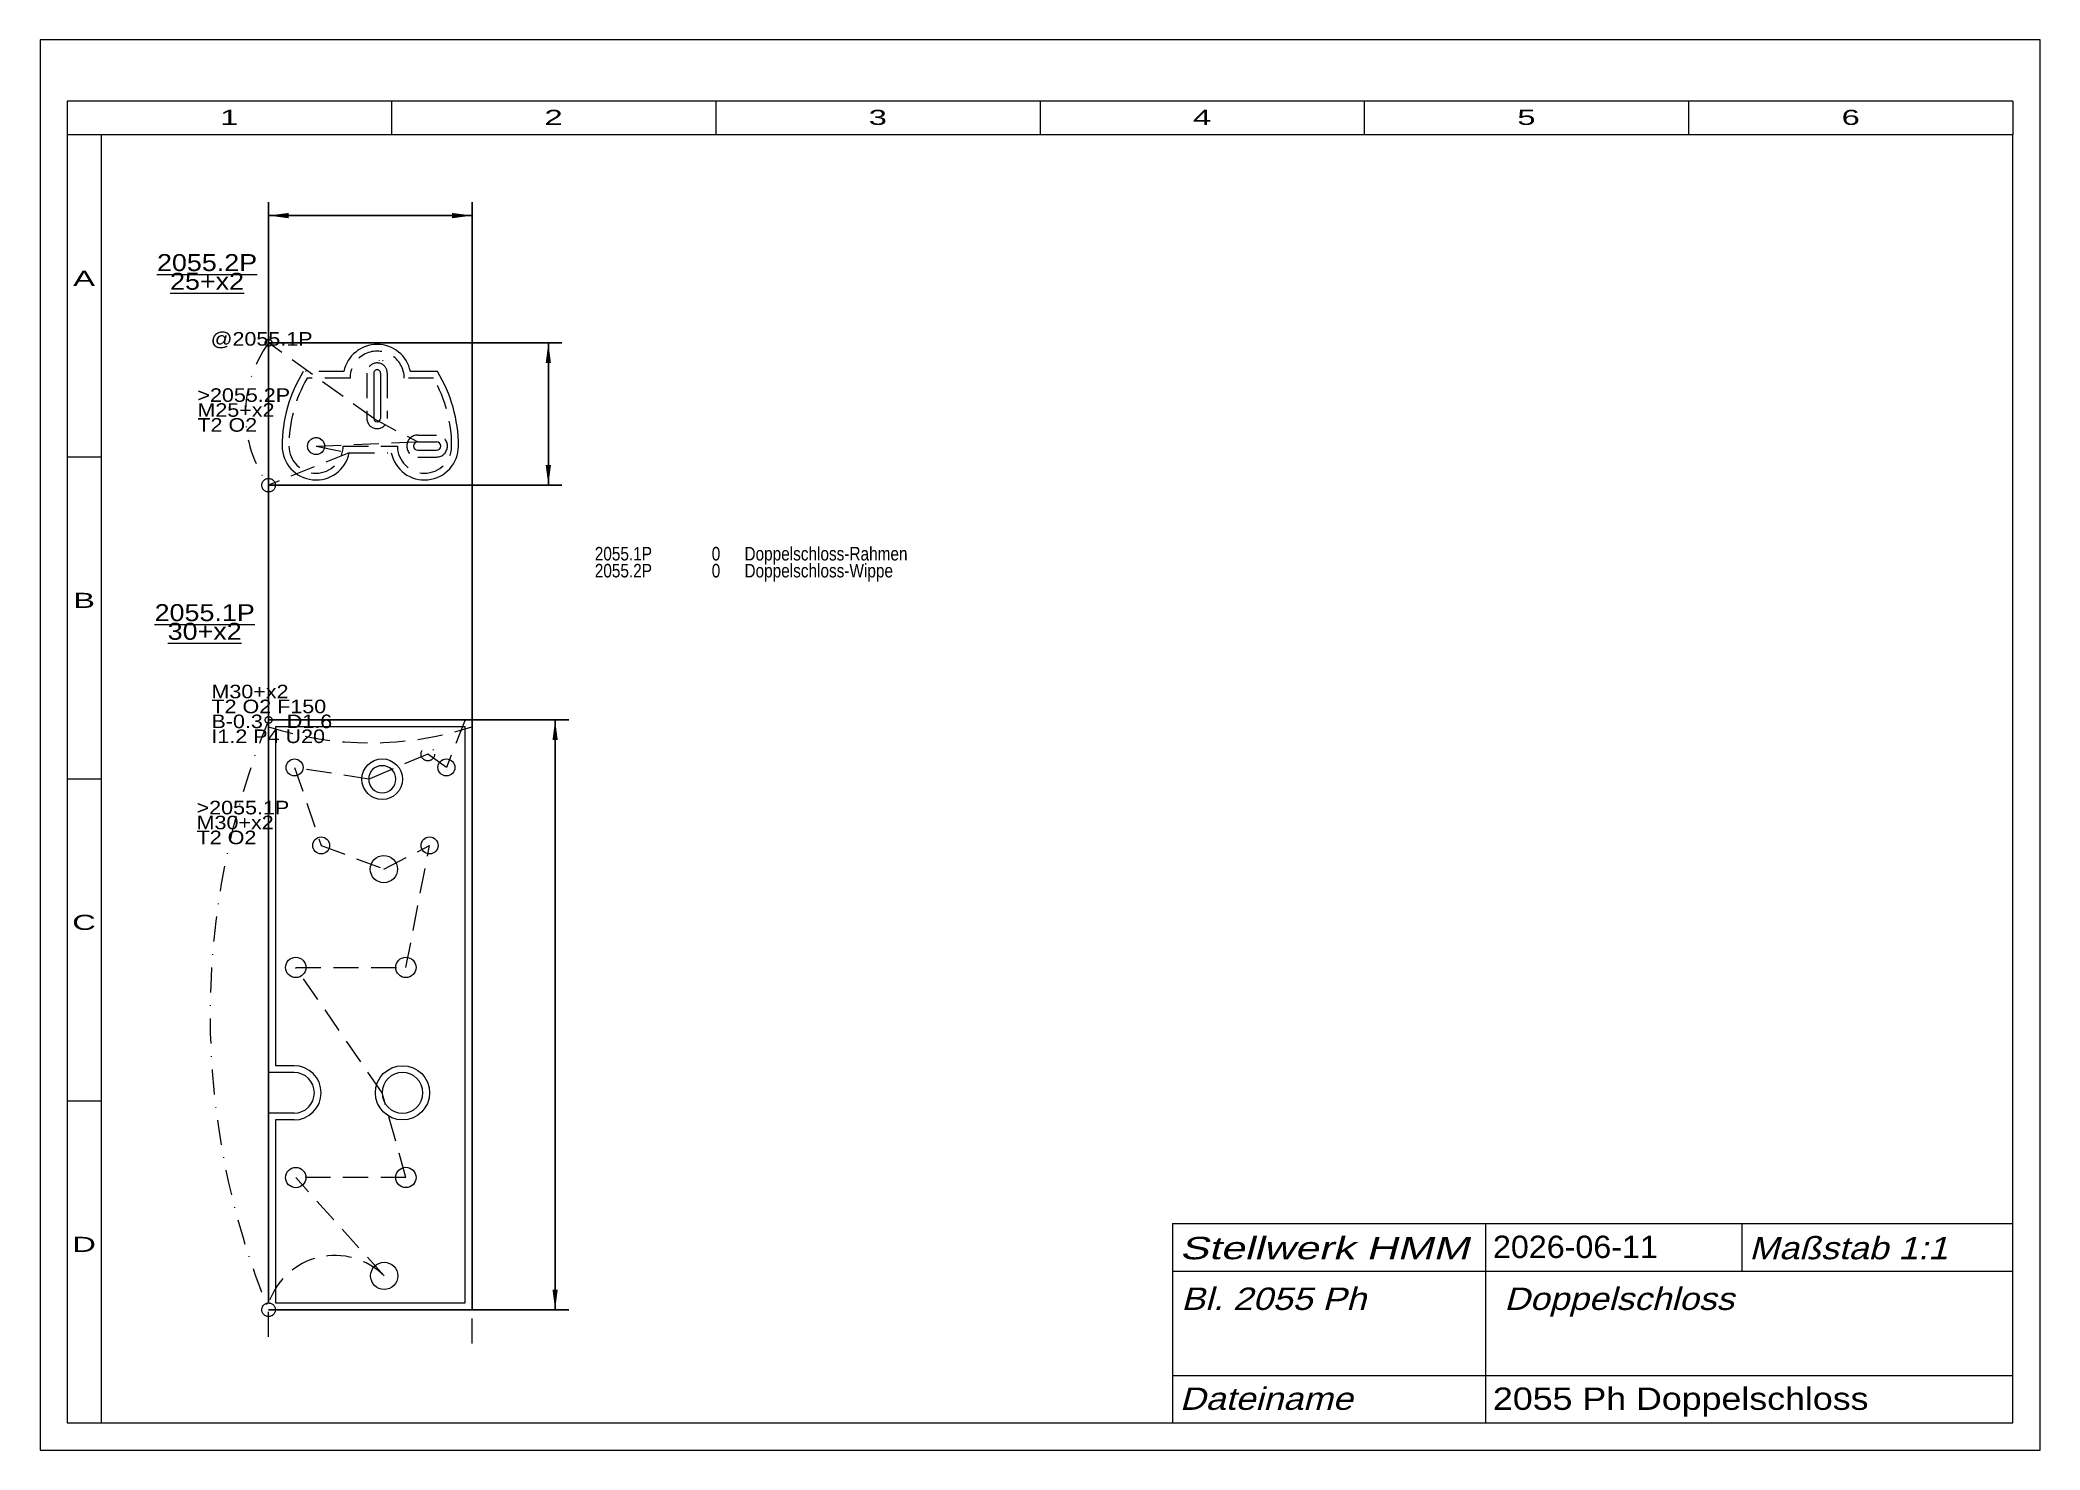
# Model space of a CAD drawing. Extents: x 1 to 296, y 1 to 209.
import ezdxf
from ezdxf.enums import TextEntityAlignment as Align

# ---------------------------------------------------------------- set-up
doc = ezdxf.new("R2010")
doc.units = 0
doc.header["$LTSCALE"] = 7.425
for name, pattern in [('DASHDOT', [1, 0.5, -0.25, 0, -0.25]), ('DASHED', [0.75, 0.5, -0.25]), ('DIVIDE', [1.25, 0.5, -0.25, 0, -0.25, 0, -0.25]), ('PHANTOM', [2.5, 1.25, -0.25, 0.25, -0.25, 0.25, -0.25])]:
    doc.linetypes.add(name, pattern=pattern)
for name, color, linetype, lineweight in [('2055_1 RAHMEN', 190, 'CONTINUOUS', 18), ('2055_1P', 30, 'CONTINUOUS', 18), ('2055_2 KIPPHEBEL', 54, 'DASHED', 18), ('2055_2P', 30, 'CONTINUOUS', 18), ('2055___ DOPPELSCHLOSS', 190, 'CONTINUOUS', 13), ('_TEMP', 7, 'CONTINUOUS', 50), ('BEMASSUNG', 7, 'CONTINUOUS', 25), ('BESCHRIFTUNG', 7, 'CONTINUOUS', 25), ('MASSGRENZEN', 172, 'CONTINUOUS', 25), ('MASSLINIEN', 172, 'CONTINUOUS', 25), ('MASSTEXTE', 212, 'CONTINUOUS', 25), ('MITTELLINIEN', 5, 'DASHDOT', 13), ('STANDARD', 7, 'CONTINUOUS', 0)]:
    doc.layers.add(name, color=color, linetype=linetype, lineweight=lineweight)
doc.styles.add('Arial', font='arial.ttf')

# ---------------------------------------------------------------- blocks, each defined once
blk = doc.blocks.new('D396504832')
at = {"layer": 'MASSGRENZEN'}
for points in [[(34.72, 183.1), (37.7, 183.49), (37.7, 182.7)], [(64.72, 183.1), (61.75, 182.7), (61.75, 183.49)]]:
    blk.add_solid(points, dxfattribs=at)
at = {"layer": 'MASSLINIEN', "color": 172}
for p, q in [((34.72, 22.69), (34.72, 185.1)), ((34.72, 183.1), (64.72, 183.1)), ((64.72, 21.69), (64.72, 185.1))]:
    blk.add_line(p, q, dxfattribs=at)
blk = doc.blocks.new('D396505344')
at = {"layer": 'MASSGRENZEN'}
for points in [[(75.98, 164.32), (76.37, 161.35), (75.59, 161.35)], [(75.98, 143.32), (75.59, 146.3), (76.37, 146.3)]]:
    blk.add_solid(points, dxfattribs=at)
at = {"layer": 'MASSLINIEN', "color": 172}
for p, q in [((34.72, 164.32), (77.98, 164.32)), ((75.98, 164.32), (75.98, 143.32)), ((34.72, 143.32), (77.98, 143.32))]:
    blk.add_line(p, q, dxfattribs=at)
blk = doc.blocks.new('D396505600')
at = {"layer": 'MASSGRENZEN'}
for points in [[(76.98, 108.69), (77.37, 105.72), (76.59, 105.72)], [(76.98, 21.69), (76.59, 24.66), (77.37, 24.66)]]:
    blk.add_solid(points, dxfattribs=at)
at = {"layer": 'MASSLINIEN', "color": 172}
for p, q in [((34.72, 108.69), (78.98, 108.69)), ((76.98, 108.69), (76.98, 21.69)), ((34.72, 21.69), (78.98, 21.69))]:
    blk.add_line(p, q, dxfattribs=at)

msp = doc.modelspace()

# ---------------------------------------------------------------- linework, layer by layer
at = {"layer": '2055_1 RAHMEN'}
for p, q in [((63.72, 107.69), (35.72, 107.69)), ((35.72, 107.69), (35.72, 57.69)), ((63.72, 22.69), (63.72, 107.69)), ((38.47, 57.69), (35.72, 57.69)), ((35.72, 49.69), (35.72, 22.69)), ((38.47, 49.69), (35.72, 49.69)), ((35.72, 22.69), (63.72, 22.69))]:
    msp.add_line(p, q, dxfattribs=at)
for centre, radius in [((51.48, 99.95), 3), ((54.47, 53.69), 4)]:
    msp.add_circle(centre, radius, dxfattribs=at)
msp.add_arc((38.47, 53.69), 4, 270, 450, dxfattribs=at)
at = {"layer": '2055_1P', "linetype": 'DIVIDE'}
for p, q in [((63.72, 108.69), (34.72, 108.69)), ((34.72, 21.69), (64.72, 21.69))]:
    msp.add_line(p, q, dxfattribs=at)
at = {"layer": '2055_1P'}
for p, q in [((34.72, 56.69), (34.72, 107.69)), ((64.72, 21.69), (64.72, 107.69)), ((38.47, 56.69), (34.72, 56.69)), ((38.47, 50.69), (34.72, 50.69)), ((34.72, 22.69), (34.72, 50.69))]:
    msp.add_line(p, q, dxfattribs=at)
at = {"layer": '2055_1P', "linetype": 'DASHED'}
for p, q in [((63.72, 108.69), (60.94, 101.69)), ((58.2, 103.66), (49.48, 99.95)), ((60.94, 101.69), (58.2, 103.66)), ((49.48, 99.95), (38.55, 101.69)), ((38.55, 101.69), (42.47, 90.19)), ((42.47, 90.19), (51.72, 86.69)), ((51.72, 86.69), (58.47, 90.19)), ((54.97, 72.19), (58.47, 90.19)), ((38.72, 72.19), (54.97, 72.19)), ((51.47, 53.69), (38.72, 72.19)), ((54.97, 41.2), (51.47, 53.69)), ((54.97, 41.2), (38.72, 41.19)), ((51.77, 26.69), (38.72, 41.19))]:
    msp.add_line(p, q, dxfattribs=at)
at = {"layer": '2055_1P', "linetype": 'PHANTOM'}
for centre, radius in [((34.72, 108.69), 0.5), ((34.72, 21.69), 1)]:
    msp.add_circle(centre, radius, dxfattribs=at)
at = {"layer": '2055_1P', "linetype": 'DIVIDE'}
msp.add_circle((58.2, 103.66), 1, dxfattribs=at)
at = {"layer": '2055_1P'}
for centre, radius in [((38.55, 101.69), 1.25), ((60.94, 101.69), 1.25), ((42.47, 90.19), 1.25), ((51.72, 86.69), 2), ((58.47, 90.19), 1.25), ((38.72, 72.19), 1.5), ((54.97, 72.19), 1.5), ((38.72, 41.19), 1.5), ((54.97, 41.2), 1.5), ((51.77, 26.69), 2)]:
    msp.add_circle(centre, radius, dxfattribs=at)
at = {"layer": '2055_1P', "linetype": 'DASHED'}
for centre, radius, start, end in [((49.72, 153.67), 48.36, 251.9318, 288.0682), ((44.49, 19.38), 10.31, 45.1424, 161.2737)]:
    msp.add_arc(centre, radius, start, end, dxfattribs=at)
at = {"layer": '2055_1P', "color": 34}
for centre, radius in [((51.48, 99.95), 2), ((54.47, 53.69), 3)]:
    msp.add_arc(centre, radius, 0, 180, dxfattribs=at)
at = {"layer": '2055_1P'}
for centre, radius, start, end in [((51.48, 99.95), 2, 180, 360), ((38.47, 53.69), 3, 270, 450), ((54.47, 53.69), 3, 180, 360)]:
    msp.add_arc(centre, radius, start, end, dxfattribs=at)
at = {"layer": '2055_2 KIPPHEBEL'}
for p, q in [((49.23, 159.86), (49.22, 153.14)), ((52.23, 159.86), (52.22, 153.14)), ((46.73, 159.1), (40.4, 159.1)), ((59.05, 159.1), (54.73, 159.1)), ((56.72, 150.72), (59.49, 150.72)), ((45.72, 149.1), (53.72, 149.1)), ((56.72, 147.47), (59.49, 147.47))]:
    msp.add_line(p, q, dxfattribs=at)
msp.add_circle((41.72, 149.1), 1.25, dxfattribs=at)
for centre, radius, start, end in [((50.73, 159.1), 4, 0.007, 180.007), ((50.73, 159.86), 1.5, 359.9948, 539.9948), ((37.19, 153.75), 16, 29.7414, 29.8574), ((41.72, 149.1), 16, 51.8508, 51.9668), ((57.72, 149.1), 20, 150, 180), ((41.72, 149.1), 20, 360, 390), ((50.72, 153.17), 1.5, 181.2703, 358.7193), ((56.72, 149.1), 1.62, 90, 270), ((59.49, 149.1), 1.62, 270, 450), ((41.72, 149.1), 4, 180, 360), ((57.72, 149.1), 4, 180, 360), ((41.72, 149.1), 16, 345.5225, 345.6385)]:
    msp.add_arc(centre, radius, start, end, dxfattribs=at)
at = {"layer": '2055_2P', "linetype": 'DASHED'}
for p, q in [((50.22, 153.15), (34.72, 164.32)), ((50.22, 153.15), (56.72, 149.72)), ((46.62, 148.1), (34.72, 143.32)), ((41.72, 149.1), (56.72, 149.72)), ((41.72, 149.1), (46.62, 148.1))]:
    msp.add_line(p, q, dxfattribs=at)
at = {"layer": '2055_2P', "linetype": 'DIVIDE'}
for p, q in [((45.83, 160.1), (39.84, 160.1)), ((46.62, 148.1), (52.83, 148.1))]:
    msp.add_line(p, q, dxfattribs=at)
at = {"layer": '2055_2P'}
for p, q in [((50.23, 159.86), (50.22, 153.15)), ((51.23, 159.86), (51.22, 153.15)), ((59.61, 160.1), (55.62, 160.1)), ((56.72, 149.72), (59.49, 149.72)), ((56.72, 148.47), (59.49, 148.47))]:
    msp.add_line(p, q, dxfattribs=at)
at = {"layer": '2055_2P', "linetype": 'PHANTOM'}
for centre, radius in [((34.72, 164.32), 0.5), ((34.72, 143.32), 1)]:
    msp.add_circle(centre, radius, dxfattribs=at)
at = {"layer": '2055_2P'}
msp.add_circle((41.72, 149.1), 1.25, dxfattribs=at)
for centre, radius, start, end in [((50.73, 159.1), 5, 11.5435, 168.469), ((57.72, 149.1), 21, 148.4119, 180), ((50.73, 159.86), 0.5, 359.9948, 539.9948), ((41.72, 149.1), 21, 0, 31.593), ((50.72, 153.17), 0.5, 182.2036, 357.786), ((41.72, 149.1), 5, 180, 348.463), ((57.72, 149.1), 5, 191.537, 360), ((56.72, 149.1), 0.625, 90, 270), ((59.49, 149.1), 0.625, 270, 450)]:
    msp.add_arc(centre, radius, start, end, dxfattribs=at)
at = {"layer": '2055___ DOPPELSCHLOSS', "linetype": 'DASHDOT'}
for centre, radius, start, end in [((49.11, 153.82), 17.81, 143.8681, 216.1319), ((139.92, 65.19), 113.83, 157.5334, 202.4666)]:
    msp.add_arc(centre, radius, start, end, dxfattribs=at)
at = {"layer": '_TEMP', "lineweight": 0}
for p, q in [((168.02, 34.4), (291.91, 34.4)), ((168.02, 34.4), (168.02, 5)), ((214.22, 34.4), (214.22, 5)), ((252.02, 34.4), (252.02, 27.4)), ((168.02, 27.4), (291.91, 27.4)), ((168.02, 12), (291.91, 12))]:
    msp.add_line(p, q, dxfattribs=at)
at = {"layer": 'MITTELLINIEN'}
for p, q in [((34.72, 17.69), (34.72, 177.68)), ((64.72, 16.69), (64.72, 177.68))]:
    msp.add_line(p, q, dxfattribs=at)
at = {"layer": 'STANDARD'}
for p, q in [((296, 209), (1, 209)), ((1, 209), (1, 1)), ((296, 1), (296, 209)), ((292, 200), (5, 200)), ((5, 200), (5, 195)), ((52.83, 200), (52.83, 195)), ((100.67, 200), (100.67, 195)), ((148.5, 200), (148.5, 195)), ((196.33, 200), (196.33, 195)), ((244.17, 200), (244.17, 195)), ((292, 200), (292, 195)), ((5, 195), (5, 5)), ((10, 195), (5, 195)), ((10, 195), (10, 5)), ((292, 195), (10, 195)), ((292, 5), (292, 195)), ((5, 147.5), (10, 147.5)), ((5, 100), (10, 100)), ((5, 52.5), (10, 52.5)), ((5, 5), (10, 5)), ((10, 5), (292, 5)), ((1, 1), (296, 1))]:
    msp.add_line(p, q, dxfattribs=at)

# ---------------------------------------------------------------- block references
at = {"layer": 'BEMASSUNG'}
for name in ['D396504832', 'D396505344', 'D396505600']:
    msp.add_blockref(name, (0, 0), dxfattribs=at)

# ---------------------------------------------------------------- texts
at = {"layer": '2055_1P', "insert": (26.29, 105.26), "char_height": 2, "attachment_point": 7, "line_spacing_factor": 0.66, "style": 'Arial'}
msp.add_mtext('\\W1.135098;M30+x2\\PT2 O2 F150\\PB-0.3    D1.6\\PI1.2 P4 U20', dxfattribs=at)
at = {"layer": '2055_2P', "style": 'Arial', "width": 1.135097}
msp.add_text('@2055.1P', height=2, dxfattribs=at).set_placement((26.17, 163.91))
at = {"layer": '2055___ DOPPELSCHLOSS', "style": 'Arial'}
for s, insert, char_height, attachment_point, line_spacing_factor in [('\\W1.135098;\\L2055.2P\\P25+x2', (25.64, 174.77), 2.5, 5, 0.66), ('\\W1.135110;>2055.2P\\PM25+x2\\PT2 O2', (24.22, 151.19), 2, 7, 0.66), ('\\W0.810868;2055.1P\\P2055.2P', (82.83, 134.22), 2, 1, 0.75), ('\\W0.810869;0\\P0', (100.08, 134.22), 2, 1, 0.75), ('\\W0.810867;Doppelschloss-Rahmen\\PDoppelschloss-Wippe', (104.91, 134.22), 2, 1, 0.75), ('\\W1.135098;\\L2055.1P\\P30+x2', (25.29, 123.13), 2.5, 5, 0.66), ('\\W1.135110;>2055.1P\\PM30+x2\\PT2 O2', (24.1, 90.34), 2, 7, 0.66)]:
    msp.add_mtext(s, dxfattribs=dict(at, insert=insert, char_height=char_height, attachment_point=attachment_point, line_spacing_factor=line_spacing_factor))
at = {"layer": 'BESCHRIFTUNG', "style": 'Arial', "oblique": 15}
for s, width, p in [('Stellwerk HMM', 1.375804, (169.11, 32.44)), ('Maßstab 1:1', 1.143719, (253.11, 32.44)), ('Bl. 2055 Ph', 1.143716, (169.33, 24.96)), (' Doppelschloss', 1.130194, (215.53, 24.96)), ('Dateiname', 1.143709, (169.11, 10.22))]:
    msp.add_text(s, height=3.3, dxfattribs=dict(at, width=width)).set_placement(p, align=Align.TOP_LEFT)
at = {"layer": 'BESCHRIFTUNG', "style": 'Arial'}
for s, width, p in [('2026-06-11', 1.031837, (215.31, 32.62)), ('2055 Ph Doppelschloss', 1.143738, (215.31, 10.22))]:
    msp.add_text(s, height=3.3, dxfattribs=dict(at, width=width)).set_placement(p, align=Align.TOP_LEFT)
at = {"layer": 'STANDARD', "style": 'Arial'}
for s, width, p in [('1', 1.547923, (28.92, 196.47)), ('2', 1.547922, (76.75, 196.47)), ('3', 1.547923, (124.58, 196.47)), ('4', 1.547923, (172.42, 196.47)), ('5', 1.547922, (220.25, 196.47)), ('6', 1.547923, (268.08, 196.47)), ('A', 1.547987, (7.5, 172.72)), ('B', 1.547987, (7.5, 125.22)), ('C', 1.548103, (7.5, 77.72)), ('D', 1.548104, (7.5, 30.22))]:
    msp.add_text(s, height=2.23, dxfattribs=dict(at, width=width)).set_placement(p, align=Align.CENTER)

doc.saveas('drawing.dxf')
